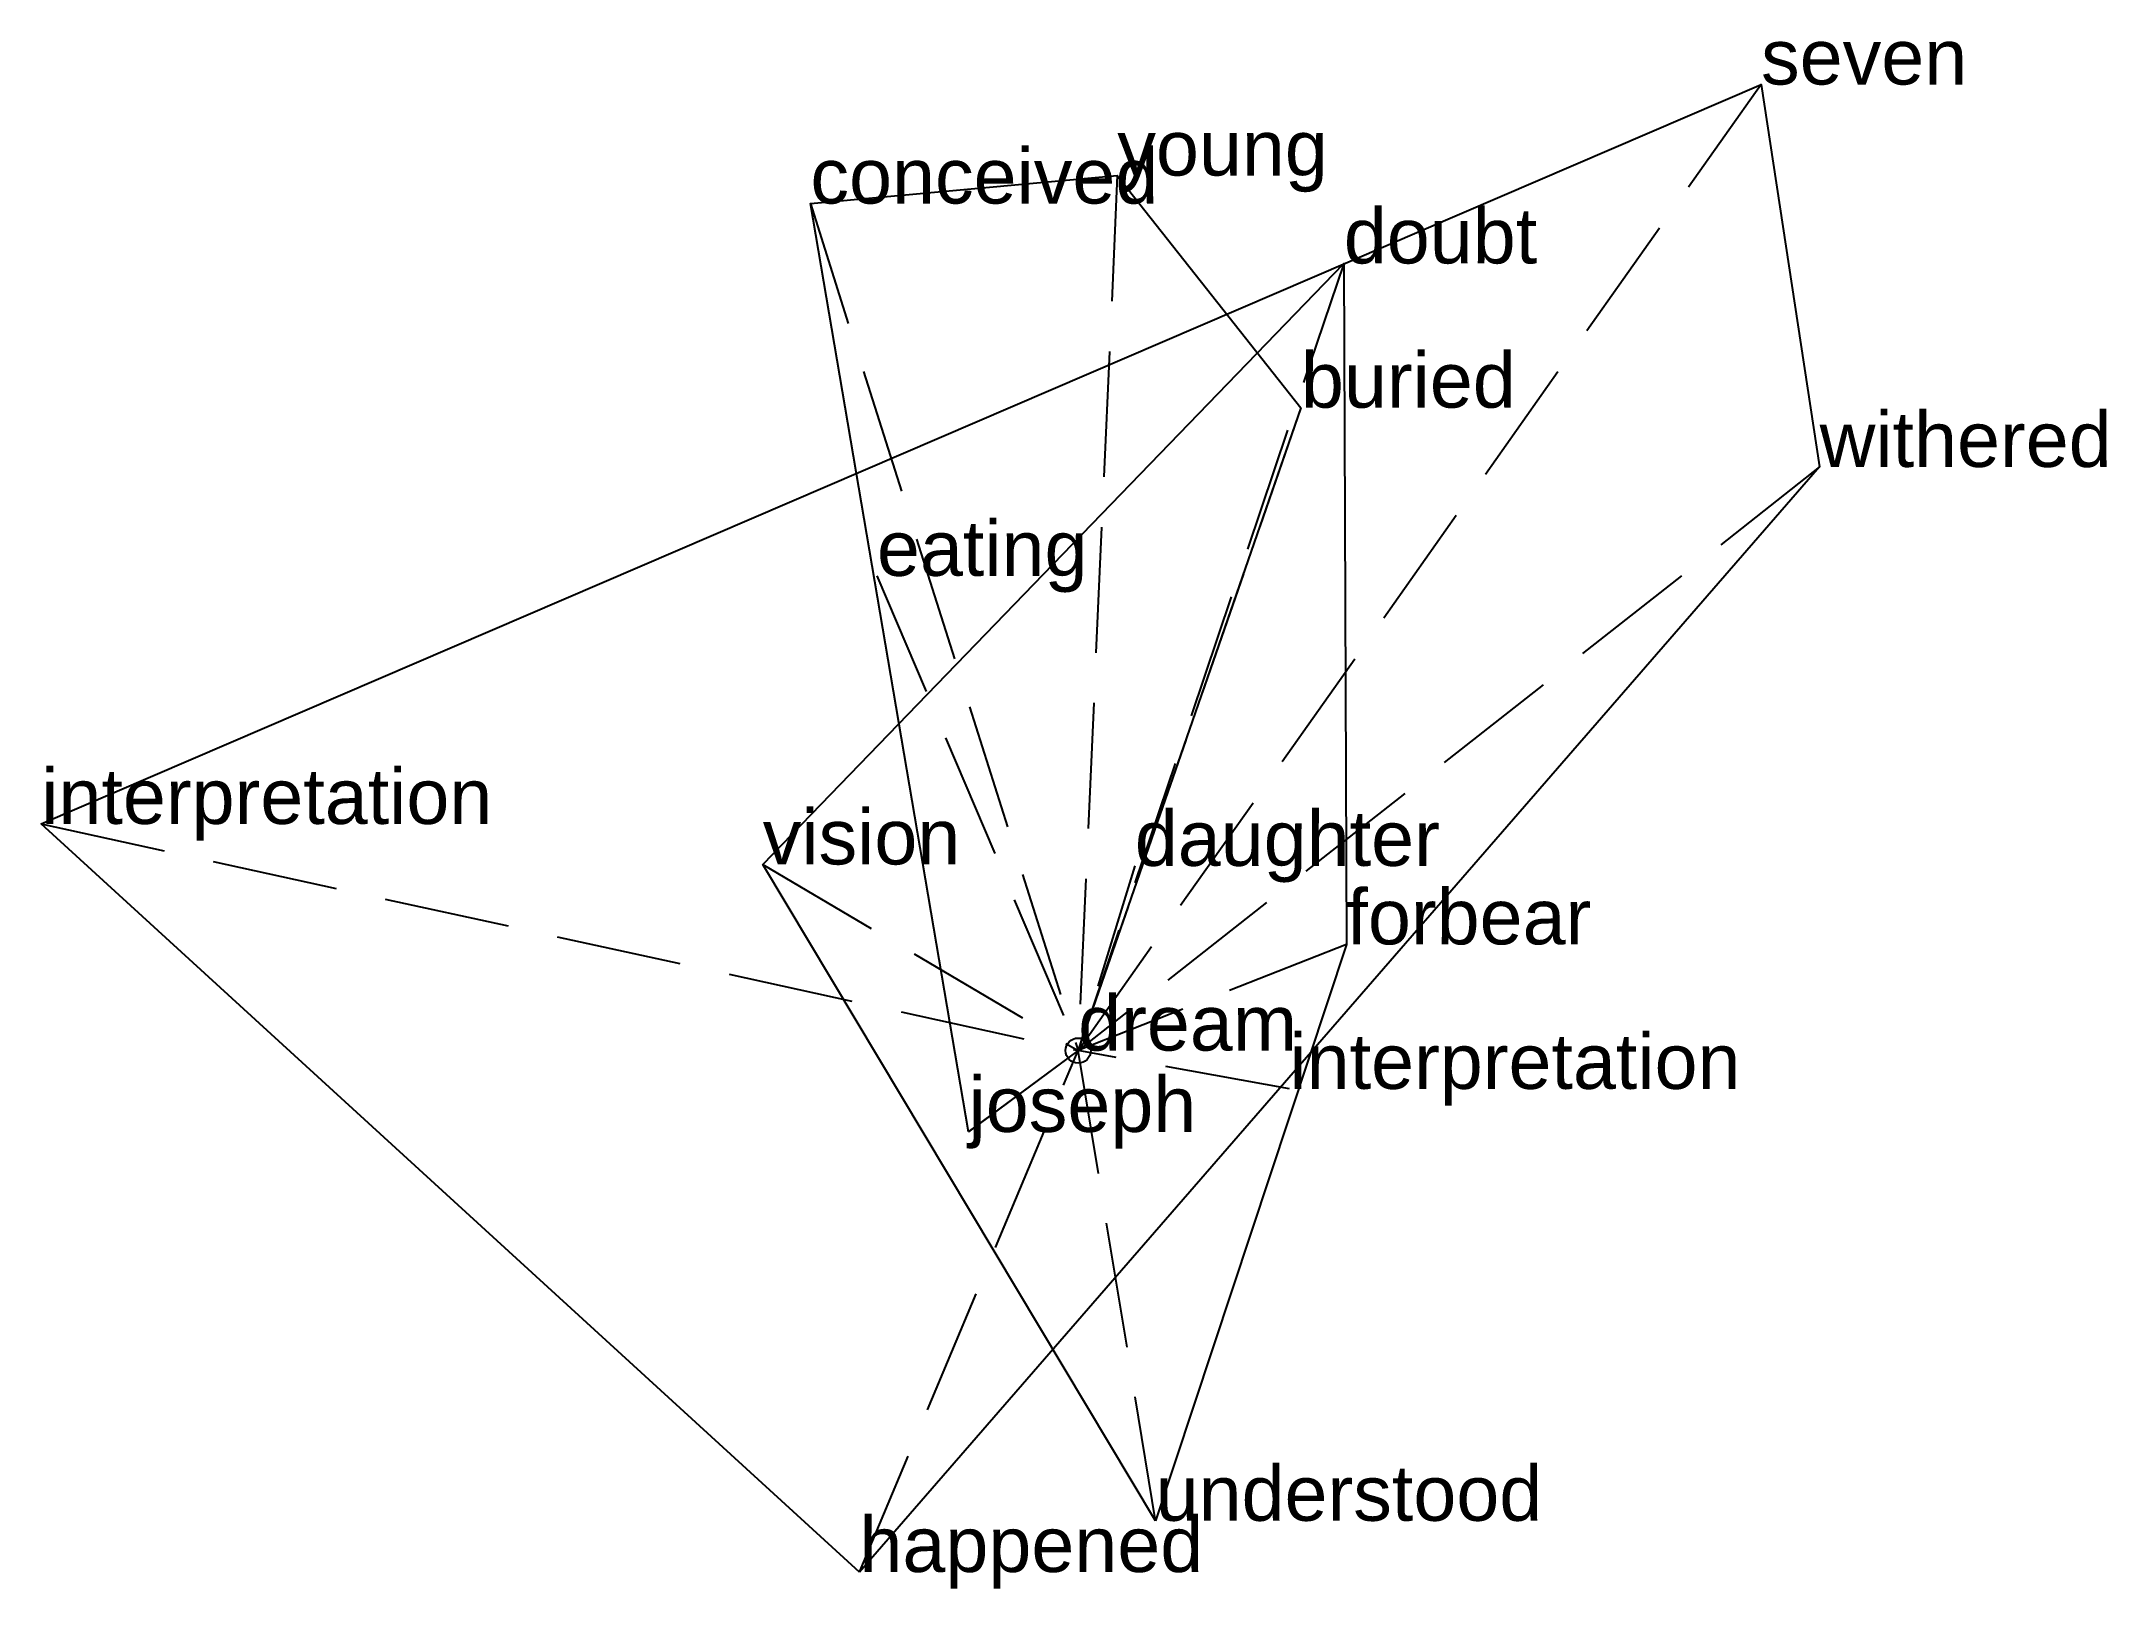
# Model space of a CAD drawing. Extents: x -2.06 to 2.05, y -1.07 to 2.01.
import ezdxf

# ---------------------------------------------------------------- set-up
doc = ezdxf.new("R2010")
doc.units = 0
doc.linetypes.add('DASHED2', pattern=[0.3, 0.25, -0.05])
for name, color, linetype in [('TEXT_nt', 1, 'CONTINUOUS'), ('TEXT_ot', 1, 'CONTINUOUS'), ('TEXT_q', 1, 'CONTINUOUS')]:
    doc.layers.add(name, color=color, linetype=linetype)
doc.styles.get("Standard").update_dxf_attribs({"font": 'arial.ttf'})

# ---------------------------------------------------------------- blocks, each defined once
blk = doc.blocks.new('ot')
at = {"layer": 'LINES_ot', "linetype": 'DASHED2'}
for p in [(0.5282, 1.5658), (-0.6272, 0.3703), (0.5335, 0.2113), (0, 0), (0.4202, -0.0762), (0.154, -0.9353)]:
    blk.add_line(p, (0, 0), dxfattribs=at)
at = {"layer": 'ORIGIN_ot'}
blk.add_circle((0, 0), 0.025, dxfattribs=at)
at = {"layer": 'TEXT_ot'}
for s, p in [('doubt', (0.5282, 1.5658)), ('vision', (-0.6272, 0.3703)), ('forbear', (0.5335, 0.2113)), ('dream', (0, 0)), ('interpretation', (0.4202, -0.0762)), ('understood', (0.154, -0.9353))]:
    blk.add_text(s, height=0.11, dxfattribs=at).set_placement(p)
blk = doc.blocks.new('nt')
at = {"layer": 'LINES_nt', "linetype": 'DASHED2'}
for p in [(0.0778, 1.7406), (-0.5324, 1.6849), (0.443, 1.2789), (0.1126, 0.3674), (-0.2179, -0.1618), (0, 0)]:
    blk.add_line(p, (0, 0), dxfattribs=at)
at = {"layer": 'ORIGIN_nt'}
blk.add_circle((0, 0), 0.025, dxfattribs=at)
at = {"layer": 'TEXT_nt'}
for s, p in [('young', (0.0778, 1.7406)), ('conceived', (-0.5324, 1.6849)), ('buried', (0.443, 1.2789)), ('daughter', (0.1126, 0.3674)), ('dream', (0, 0)), ('joseph', (-0.2179, -0.1618))]:
    blk.add_text(s, height=0.11, dxfattribs=at).set_placement(p)
blk = doc.blocks.new('q')
at = {"layer": 'LINES_q', "linetype": 'DASHED2'}
for p in [(1.3579, 1.9217), (1.4744, 1.1609), (-0.4001, 0.9443), (-2.0618, 0.4508), (-0.4349, -1.0372), (0, 0)]:
    blk.add_line(p, (0, 0), dxfattribs=at)
at = {"layer": 'ORIGIN_q'}
blk.add_circle((0, 0), 0.025, dxfattribs=at)
at = {"layer": 'TEXT_q'}
for s, p in [('seven', (1.3579, 1.9217)), ('withered', (1.4744, 1.1609)), ('eating', (-0.4001, 0.9443)), ('interpretation', (-2.0618, 0.4508)), ('dream', (0, 0)), ('happened', (-0.4349, -1.0372))]:
    blk.add_text(s, height=0.11, dxfattribs=at).set_placement(p)

msp = doc.modelspace()

# ---------------------------------------------------------------- linework, layer by layer
at = {"layer": 'OUTLINE_nt', "linetype": 'CONTINUOUS'}
msp.add_polyline3d([(-0.2179, -0.1618, 0), (-0.5324, 1.6849, 0), (0.0778, 1.7406, 0), (0.443, 1.2789, 0), (0, 0, 0), (-0.2179, -0.1618, 0)], close=True, dxfattribs=at)
at = {"layer": 'OUTLINE_ot', "linetype": 'CONTINUOUS'}
msp.add_polyline3d([(0.154, -0.9353, 0), (-0.6272, 0.3703, 0), (0.5282, 1.5658, 0), (0.5335, 0.2113, 0), (0.154, -0.9353, 0)], close=True, dxfattribs=at)
at = {"layer": 'OUTLINE_q', "linetype": 'CONTINUOUS'}
msp.add_polyline3d([(-0.4349, -1.0372, 0), (-2.0618, 0.4508, 0), (1.3579, 1.9217, 0), (1.4744, 1.1609, 0), (-0.4349, -1.0372, 0)], close=True, dxfattribs=at)

# ---------------------------------------------------------------- block references
for name in ['q', 'nt', 'ot']:
    msp.add_blockref(name, (0, 0))

doc.saveas('drawing.dxf')
